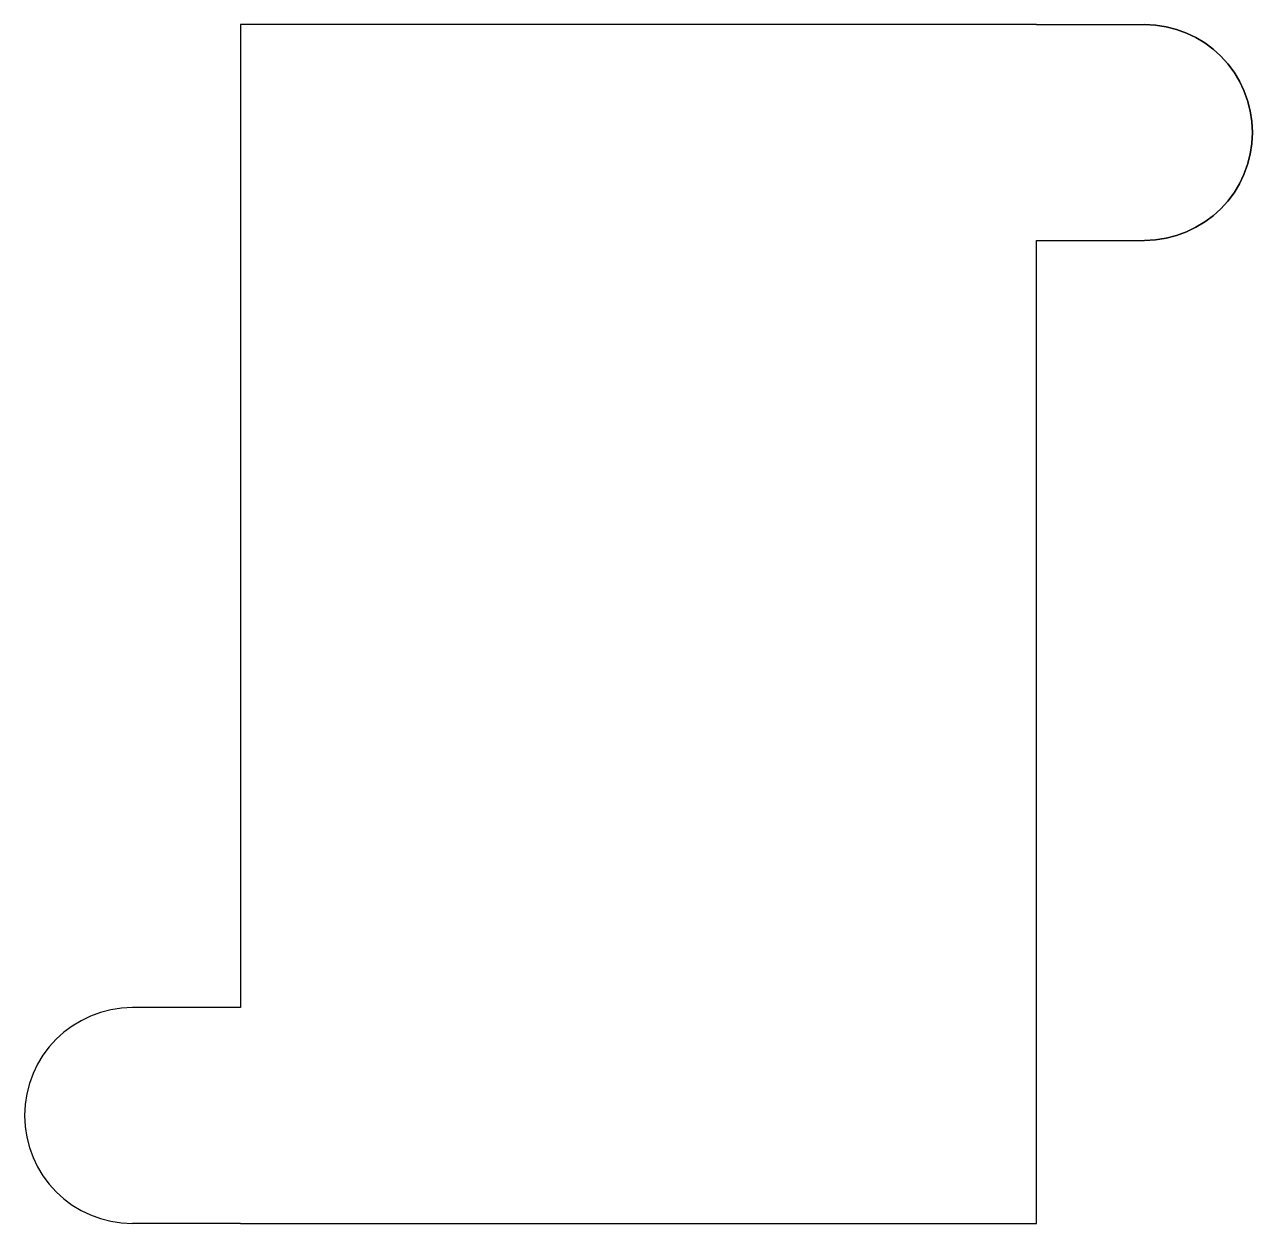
# Model space of a CAD drawing. Header units: millimetres. Extents: x -4.5 to 21.1, y 0 to 25.
import ezdxf

# ---------------------------------------------------------------- set-up
doc = ezdxf.new("R2010")
doc.units = ezdxf.units.MM
doc.layers.get('0').update_dxf_attribs({"linetype": 'CONTINUOUS'})

msp = doc.modelspace()

# ---------------------------------------------------------------- linework, layer by layer
for p, q in [((16.6, 25), (0, 25)), ((0, 25), (0, 4.5)), ((16.6, 25), (18.85, 25)), ((16.6, 0), (16.6, 20.5)), ((16.6, 20.5), (18.85, 20.5)), ((0, 4.5), (-2.25, 4.5)), ((0, 0), (-2.25, 0)), ((0, 0), (16.6, 0))]:
    msp.add_line(p, q)
msp.add_lwpolyline([(18.85, 20.5, 1), (18.85, 25, -1)], format="xyb", close=True)
msp.add_arc((-2.25, 2.25), 2.25, 90, 270)

doc.saveas('drawing.dxf')
